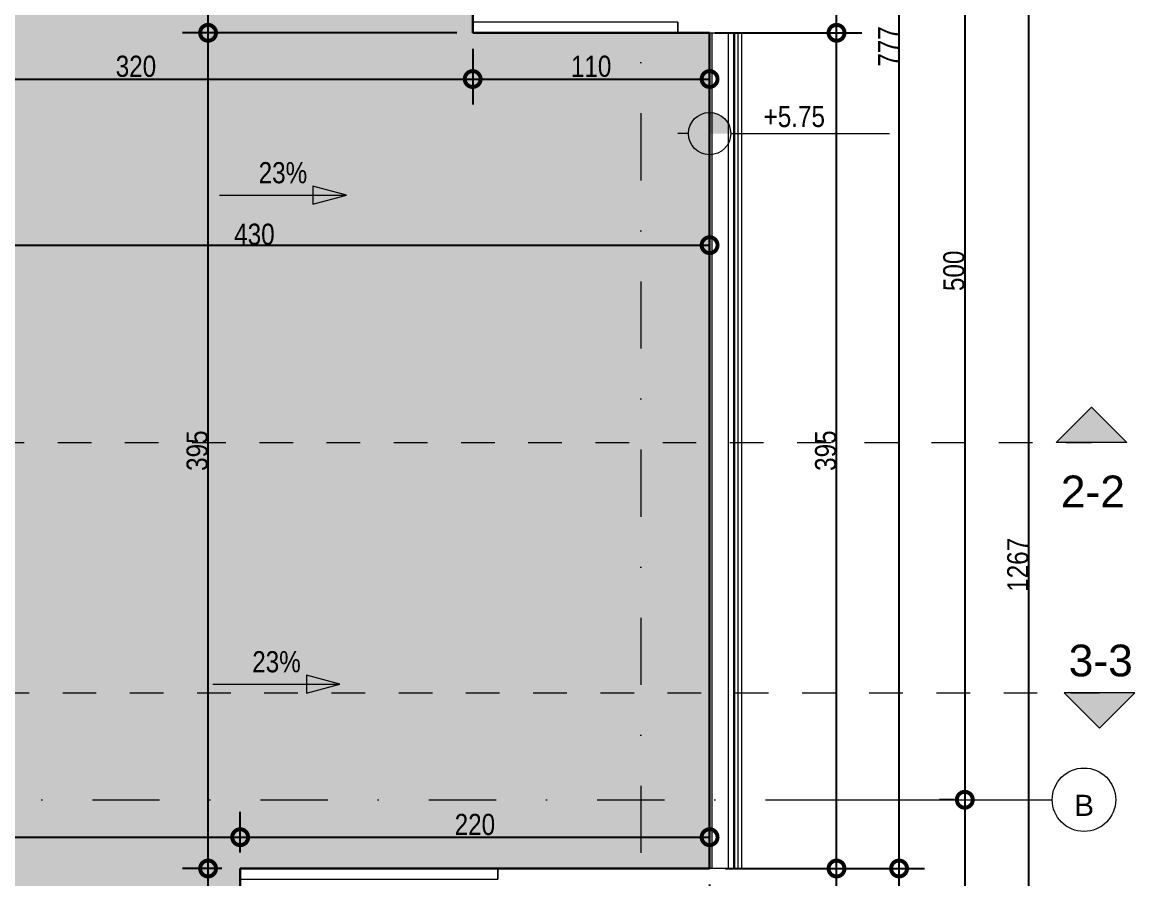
# Model space of a CAD drawing. Header units: centimetres. Extents: x 0 to 25250, y 0 to 2250.
# Drawn here: x 7911 to 8437, y 923 to 1328 of the extents above; entities that cross this region are included whole.
import ezdxf

# ---------------------------------------------------------------- set-up
doc = ezdxf.new("R2010")
doc.units = ezdxf.units.CM
doc.linetypes.add('19-View-1$0$Dash', pattern=[31.75, 15.875, -15.875])
doc.linetypes.add('19-View-1$0$Dash dot', pattern=[79.375, 31.75, -23.8125, 0, -23.8125])
for name, color, linetype, lineweight in [('A-ANNO-DIMS', 7, 'Continuous', 9), ('A-ANNO-NOTE', 7, 'Continuous', 9), ('A-DETL-MBND', 7, 'Continuous', 9), ('A-GLAZ-CWMG', 7, 'Continuous', 9), ('A-ROOF', 7, 'Continuous', 9), ('A-ROOF-OTLN', 7, 'Continuous', 9), ('A-ROOF-PATT', 7, 'Continuous', 9), ('G-ANNO-DIMS', 7, 'Continuous', 9), ('G-ANNO-SYMB', 7, 'Continuous', 9), ('S-GRID', 7, 'Continuous', 9), ('S-GRID-IDEN', 7, 'Continuous', 9)]:
    doc.layers.add(name, color=color, linetype=linetype, lineweight=lineweight)
doc.styles.add('19-View-1$0$Arial', font='arial.ttf', dxfattribs={"height": 10})
doc.styles.add('19-View-1$0$Arial Narrow', font='ARIALN.TTF', dxfattribs={"height": 10})
doc.styles.add('19-View-1$0$Arial Narrow_3', font='ARIALN.TTF', dxfattribs={"height": 10})
doc.styles.add('19-View-1$0$Arial_1', font='arial.ttf', dxfattribs={"height": 15})
doc.dimstyles.new('19-View-1$0$TEC_DIM', dxfattribs={"dimscale": 30.48, "dimtxt": 10.23431, "dimasz": 0.492126, "dimexe": 0.393701, "dimexo": 0.246063, "dimgap": 0, "dimtad": 1, "dimdec": 0, "dimzin": 0, "dimdsep": 46, "dimtxsty": '19-View-1$0$Arial Narrow', "dimblk1": '19-View-1$0$_DotSmall', "dimblk2": '19-View-1$0$_DotSmall', "dimsah": 1, "dimcen": 0.09, "dimazin": 0, "dimtfac": 1, "dimtdec": 4, "dimtix": 1, "dimtmove": 0, "dimatfit": 3, "dimfxl": 1, "dimtvp": 1, "dimtolj": 1, "dimtzin": 0, "dimarcsym": 2})
doc.dimstyles.new('19-View-1$0$TEC_DIM_1', dxfattribs={"dimscale": 30.48, "dimtxt": 10.23431, "dimasz": 0.492126, "dimexe": 0.393701, "dimexo": 0.246063, "dimgap": 0, "dimtad": 1, "dimdec": 0, "dimzin": 0, "dimdsep": 46, "dimtxsty": '19-View-1$0$Arial Narrow_3', "dimblk1": '19-View-1$0$_DotSmall', "dimblk2": '19-View-1$0$_DotSmall', "dimsah": 1, "dimcen": 0.09, "dimazin": 0, "dimtfac": 1, "dimtdec": 4, "dimtix": 1, "dimtmove": 0, "dimatfit": 3, "dimfxl": 1, "dimtvp": 1, "dimtolj": 1, "dimtzin": 0, "dimarcsym": 2})

# ---------------------------------------------------------------- blocks, each defined once
blk = doc.blocks.new('Rectangular Mullion - TEC_DOGRAMA_TERASI_EX-2504233-ПОКРИВ')
at = {"layer": 'A-GLAZ-CWMG'}
for p, q in [((1704.14, -771.59), (1704.14, -766.59)), ((1582.42, -771.59), (1704.14, -771.59))]:
    blk.add_line(p, q, dxfattribs=at)
blk = doc.blocks.new('Rectangular Mullion - TEC_DOGRAMA_TERASI_EX-2432466-ПОКРИВ')
at = {"layer": 'A-DETL-MBND'}
for p, q in [((1789.15, -366.59), (1692.24, -366.59)), ((1789.15, -371.59), (1789.15, -366.59))]:
    blk.add_line(p, q, dxfattribs=at)
blk = doc.blocks.new('Rectangular Mullion - TEC_DOGRAMA_TERASI_EX-2432469-ПОКРИВ')
at = {"layer": 'A-DETL-MBND'}
blk.add_line((-5, 5), (0, 5), dxfattribs=at)
blk = doc.blocks.new('Rectangular Mullion - TEC_DOGRAMA_TERASI_EX-2504241-ПОКРИВ')
at = {"layer": 'A-DETL-MBND'}
blk.add_line((0, 5), (-5, 5), dxfattribs=at)
blk = doc.blocks.new('Grid - TEC_GRID_CIRCLE-145857-ПОКРИВ')
at = {"layer": 'S-GRID-IDEN'}
blk.add_circle((0, 0), 0.3, dxfattribs=at)
blk = doc.blocks.new('Section - TEC_SECTION-13048-ПОКРИВ')
at = {"layer": 'G-ANNO-SYMB'}
blk.add_hatch(color=256, dxfattribs=at).paths.add_polyline_path([(0, 0.334), (0.334, 0), (-0.334, 0)])
for p, q in [((0, 0.334), (-0.334, 0)), ((0.334, 0), (0, 0.334)), ((-0.334, 0), (0.334, 0))]:
    blk.add_line(p, q, dxfattribs=at)
blk = doc.blocks.new('Spot Elevations - PLAN - PROJECT-149572-ПОКРИВ')
at = {"layer": 'A-ANNO-NOTE'}
h = blk.add_hatch(color=256, dxfattribs=at)
edge = h.paths.add_edge_path()
edge.add_line((0, 0), (0, 0.2))
edge.add_arc((0, 0), 0.2, 0, 90, ccw=False)
edge.add_line((0.2, 0), (0, 0))
h = blk.add_hatch(color=256, dxfattribs=at)
edge = h.paths.add_edge_path()
edge.add_line((0, 0), (0, -0.2))
edge.add_arc((0, 0), 0.2, 180, 270, ccw=False)
edge.add_line((-0.2, 0), (0, 0))
for p, q in [((0, 0.2), (0, 0.3)), ((-0.2, 0), (-0.3, 0)), ((0.2, 0), (1.7, 0)), ((0, -0.3), (0, -0.2))]:
    blk.add_line(p, q, dxfattribs=at)
blk.add_circle((0, 0), 0.2, dxfattribs=at)
blk = doc.blocks.new('19-View-1$0$_DotSmall')
at = {"color": 0, "linetype": 'ByBlock', "const_width": 0.5}
blk.add_lwpolyline([(-0.0625, 0, 1), (0.0625, 0, 1)], format="xyb", close=True, dxfattribs=at)
blk = doc.blocks.new('*D2889')
at = {"layer": 'A-ANNO-DIMS', "color": 0, "lineweight": -2, "transparency": 16777216}
for p, q in [((6556, 1285.61), (6556, 1972.27)), ((8236, 1712.68), (8236, 1972.27)), ((6556, 1960.27), (8236, 1960.27))]:
    blk.add_line(p, q, dxfattribs=at)
at = {"layer": 'A-ANNO-DIMS', "color": 0, "lineweight": -2, "transparency": 16777216, "xscale": 15, "yscale": 15, "zscale": 15, "rotation": 180}
blk.add_blockref('19-View-1$0$_DotSmall', (6556, 1960.27), dxfattribs=at)
at = {"layer": 'A-ANNO-DIMS', "color": 0, "lineweight": -2, "transparency": 16777216, "xscale": 15, "yscale": 15, "zscale": 15}
blk.add_blockref('19-View-1$0$_DotSmall', (8236, 1960.27), dxfattribs=at)
at = {"layer": 'A-ANNO-DIMS', "color": 0, "transparency": 16777216, "insert": (7396, 1965.38), "char_height": 10, "width": 30.4105, "attachment_point": 5, "style": '19-View-1$0$Arial Narrow'}
blk.add_mtext('\\A1;1680', dxfattribs=at)
blk = doc.blocks.new('*D2897')
at = {"layer": 'A-ANNO-DIMS', "color": 0, "lineweight": -2, "transparency": 16777216}
for p, q in [((8351.7, 1460.61), (8344.55, 1460.61)), ((8356.55, 1460.61), (8356.55, 960.61)), ((8351.7, 960.61), (8344.55, 960.61))]:
    blk.add_line(p, q, dxfattribs=at)
at = {"layer": 'A-ANNO-DIMS', "color": 0, "lineweight": -2, "transparency": 16777216, "xscale": 15, "yscale": 15, "zscale": 15}
for p, rotation in [((8356.55, 1460.61), 90), ((8356.55, 960.61), 270)]:
    blk.add_blockref('19-View-1$0$_DotSmall', p, dxfattribs=dict(at, rotation=rotation))
at = {"layer": 'A-ANNO-DIMS', "color": 0, "transparency": 16777216, "insert": (8351.44, 1210.61), "char_height": 10, "width": 22.8079, "attachment_point": 5, "rotation": 90, "style": '19-View-1$0$Arial Narrow'}
blk.add_mtext('\\A1;500', dxfattribs=at)
blk = doc.blocks.new('*D2898')
at = {"layer": 'A-ANNO-DIMS', "color": 0, "lineweight": -2, "transparency": 16777216}
for p, q in [((8351.7, 960.61), (8344.55, 960.61)), ((8356.55, 960.61), (8356.55, 780.61)), ((8351.7, 780.61), (8344.55, 780.61))]:
    blk.add_line(p, q, dxfattribs=at)
at = {"layer": 'A-ANNO-DIMS', "color": 0, "lineweight": -2, "transparency": 16777216, "xscale": 15, "yscale": 15, "zscale": 15}
for p, rotation in [((8356.55, 960.61), 90), ((8356.55, 780.61), 270)]:
    blk.add_blockref('19-View-1$0$_DotSmall', p, dxfattribs=dict(at, rotation=rotation))
at = {"layer": 'A-ANNO-DIMS', "color": 0, "transparency": 16777216, "insert": (8351.44, 870.61), "char_height": 10, "width": 22.8079, "attachment_point": 5, "rotation": 90, "style": '19-View-1$0$Arial Narrow'}
blk.add_mtext('\\A1;180', dxfattribs=at)
blk = doc.blocks.new('*D2902')
at = {"layer": 'A-ANNO-DIMS', "color": 0, "lineweight": -2, "transparency": 16777216}
for p, q in [((8243.5, 928.11), (8307.96, 928.11)), ((8295.96, 793.11), (8295.96, 928.11)), ((8153.5, 793.11), (8307.96, 793.11))]:
    blk.add_line(p, q, dxfattribs=at)
at = {"layer": 'A-ANNO-DIMS', "color": 0, "lineweight": -2, "transparency": 16777216, "xscale": 15, "yscale": 15, "zscale": 15}
for p, rotation in [((8295.96, 928.11), 90), ((8295.96, 793.11), 270)]:
    blk.add_blockref('19-View-1$0$_DotSmall', p, dxfattribs=dict(at, rotation=rotation))
at = {"layer": 'A-ANNO-DIMS', "color": 0, "transparency": 16777216, "insert": (8290.86, 860.61), "char_height": 10, "width": 22.8079, "attachment_point": 5, "rotation": 90, "style": '19-View-1$0$Arial Narrow'}
blk.add_mtext('\\A1;135', dxfattribs=at)
blk = doc.blocks.new('*D2903')
at = {"layer": 'A-ANNO-DIMS', "color": 0, "lineweight": -2, "transparency": 16777216}
for p, q in [((8238.5, 1323.11), (8307.96, 1323.11)), ((8295.96, 928.11), (8295.96, 1323.11)), ((8243.5, 928.11), (8307.96, 928.11))]:
    blk.add_line(p, q, dxfattribs=at)
at = {"layer": 'A-ANNO-DIMS', "color": 0, "lineweight": -2, "transparency": 16777216, "xscale": 15, "yscale": 15, "zscale": 15}
for p, rotation in [((8295.96, 1323.11), 90), ((8295.96, 928.11), 270)]:
    blk.add_blockref('19-View-1$0$_DotSmall', p, dxfattribs=dict(at, rotation=rotation))
at = {"layer": 'A-ANNO-DIMS', "color": 0, "transparency": 16777216, "insert": (8290.86, 1125.61), "char_height": 10, "width": 22.8079, "attachment_point": 5, "rotation": 90, "style": '19-View-1$0$Arial Narrow'}
blk.add_mtext('\\A1;395', dxfattribs=at)
blk = doc.blocks.new('*D2904')
at = {"layer": 'A-ANNO-DIMS', "color": 0, "lineweight": -2, "transparency": 16777216}
for p, q in [((8238.5, 1423.11), (8307.96, 1423.11)), ((8295.96, 1323.11), (8295.96, 1423.11)), ((8238.5, 1323.11), (8307.96, 1323.11))]:
    blk.add_line(p, q, dxfattribs=at)
at = {"layer": 'A-ANNO-DIMS', "color": 0, "lineweight": -2, "transparency": 16777216, "xscale": 15, "yscale": 15, "zscale": 15}
for p, rotation in [((8295.96, 1423.11), 90), ((8295.96, 1323.11), 270)]:
    blk.add_blockref('19-View-1$0$_DotSmall', p, dxfattribs=dict(at, rotation=rotation))
at = {"layer": 'A-ANNO-DIMS', "color": 0, "transparency": 16777216, "insert": (8290.86, 1373.11), "char_height": 10, "width": 22.8079, "attachment_point": 5, "rotation": 90, "style": '19-View-1$0$Arial Narrow'}
blk.add_mtext('\\A1;100', dxfattribs=at)
blk = doc.blocks.new('*D2906')
at = {"layer": 'A-ANNO-DIMS', "color": 0, "lineweight": -2, "transparency": 16777216}
for p, q in [((8243.5, 928.11), (8337.5, 928.11)), ((8325.5, 438.11), (8325.5, 928.11)), ((8153.5, 438.11), (8337.5, 438.11))]:
    blk.add_line(p, q, dxfattribs=at)
at = {"layer": 'A-ANNO-DIMS', "color": 0, "lineweight": -2, "transparency": 16777216, "xscale": 15, "yscale": 15, "zscale": 15}
for p, rotation in [((8325.5, 928.11), 90), ((8325.5, 438.11), 270)]:
    blk.add_blockref('19-View-1$0$_DotSmall', p, dxfattribs=dict(at, rotation=rotation))
at = {"layer": 'A-ANNO-DIMS', "color": 0, "transparency": 16777216, "insert": (8320.4, 683.11), "char_height": 10, "width": 22.8079, "attachment_point": 5, "rotation": 90, "style": '19-View-1$0$Arial Narrow'}
blk.add_mtext('\\A1;490', dxfattribs=at)
blk = doc.blocks.new('*D2907')
at = {"layer": 'A-ANNO-DIMS', "color": 0, "lineweight": -2, "transparency": 16777216}
for p, q in [((8258.74, 1705.18), (8337.5, 1705.18)), ((8325.5, 928.11), (8325.5, 1705.18)), ((8243.5, 928.11), (8337.5, 928.11))]:
    blk.add_line(p, q, dxfattribs=at)
at = {"layer": 'A-ANNO-DIMS', "color": 0, "lineweight": -2, "transparency": 16777216, "xscale": 15, "yscale": 15, "zscale": 15}
for p, rotation in [((8325.5, 1705.18), 90), ((8325.5, 928.11), 270)]:
    blk.add_blockref('19-View-1$0$_DotSmall', p, dxfattribs=dict(at, rotation=rotation))
at = {"layer": 'A-ANNO-DIMS', "color": 0, "transparency": 16777216, "insert": (8320.5, 1316.64), "char_height": 10, "width": 22.8079, "attachment_point": 5, "rotation": 90, "style": '19-View-1$0$Arial Narrow'}
blk.add_mtext('\\A1;777', dxfattribs=at)
blk = doc.blocks.new('*D2908')
at = {"layer": 'A-ANNO-DIMS', "color": 0, "lineweight": -2, "transparency": 16777216}
for p, q in [((8258.74, 1705.18), (8398.75, 1705.18)), ((8386.75, 438.11), (8386.75, 1705.18)), ((8153.5, 438.11), (8398.75, 438.11))]:
    blk.add_line(p, q, dxfattribs=at)
at = {"layer": 'A-ANNO-DIMS', "color": 0, "lineweight": -2, "transparency": 16777216, "xscale": 15, "yscale": 15, "zscale": 15}
for p, rotation in [((8386.75, 1705.18), 90), ((8386.75, 438.11), 270)]:
    blk.add_blockref('19-View-1$0$_DotSmall', p, dxfattribs=dict(at, rotation=rotation))
at = {"layer": 'A-ANNO-DIMS', "color": 0, "transparency": 16777216, "insert": (8381.64, 1071.64), "char_height": 10, "width": 30.4105, "attachment_point": 5, "rotation": 90, "style": '19-View-1$0$Arial Narrow'}
blk.add_mtext('\\A1;1267', dxfattribs=at)
blk = doc.blocks.new('*D2915')
at = {"layer": 'A-ANNO-DIMS', "color": 0, "lineweight": -2, "transparency": 16777216}
for p, q in [((8236, 920.61), (8236, 303.6)), ((8203.5, 315.6), (8236, 315.6)), ((8203.5, 310.75), (8203.5, 303.6))]:
    blk.add_line(p, q, dxfattribs=at)
at = {"layer": 'A-ANNO-DIMS', "color": 0, "lineweight": -2, "transparency": 16777216, "xscale": 15, "yscale": 15, "zscale": 15, "rotation": 180}
blk.add_blockref('19-View-1$0$_DotSmall', (8203.5, 315.6), dxfattribs=at)
at = {"layer": 'A-ANNO-DIMS', "color": 0, "lineweight": -2, "transparency": 16777216, "xscale": 15, "yscale": 15, "zscale": 15}
blk.add_blockref('19-View-1$0$_DotSmall', (8236, 315.6), dxfattribs=at)
at = {"layer": 'A-ANNO-DIMS', "color": 0, "transparency": 16777216, "insert": (8219.75, 320.7), "char_height": 10, "width": 15.2053, "attachment_point": 5, "style": '19-View-1$0$Arial Narrow'}
blk.add_mtext('\\A1;33', dxfattribs=at)
blk = doc.blocks.new('*D2934')
at = {"layer": 'A-ANNO-DIMS', "color": 0, "lineweight": -2, "transparency": 16777216}
for p, q in [((8236, 920.61), (8236, 274.22)), ((6556, 740.61), (6556, 274.22)), ((6556, 286.22), (8236, 286.22))]:
    blk.add_line(p, q, dxfattribs=at)
at = {"layer": 'A-ANNO-DIMS', "color": 0, "lineweight": -2, "transparency": 16777216, "xscale": 15, "yscale": 15, "zscale": 15, "rotation": 180}
blk.add_blockref('19-View-1$0$_DotSmall', (6556, 286.22), dxfattribs=at)
at = {"layer": 'A-ANNO-DIMS', "color": 0, "lineweight": -2, "transparency": 16777216, "xscale": 15, "yscale": 15, "zscale": 15}
blk.add_blockref('19-View-1$0$_DotSmall', (8236, 286.22), dxfattribs=at)
at = {"layer": 'A-ANNO-DIMS', "color": 0, "transparency": 16777216, "insert": (7396, 291.32), "char_height": 10, "width": 30.4105, "attachment_point": 5, "style": '19-View-1$0$Arial Narrow'}
blk.add_mtext('\\A1;1680', dxfattribs=at)
blk = doc.blocks.new('*D2941')
at = {"layer": 'A-ANNO-DIMS', "color": 0, "lineweight": -2, "transparency": 16777216}
for p, q in [((8236, 920.61), (8236, 334.39)), ((8146, 430.61), (8146, 334.39)), ((8146, 346.39), (8236, 346.39))]:
    blk.add_line(p, q, dxfattribs=at)
at = {"layer": 'A-ANNO-DIMS', "color": 0, "lineweight": -2, "transparency": 16777216, "xscale": 15, "yscale": 15, "zscale": 15, "rotation": 180}
blk.add_blockref('19-View-1$0$_DotSmall', (8146, 346.39), dxfattribs=at)
at = {"layer": 'A-ANNO-DIMS', "color": 0, "lineweight": -2, "transparency": 16777216, "xscale": 15, "yscale": 15, "zscale": 15}
blk.add_blockref('19-View-1$0$_DotSmall', (8236, 346.39), dxfattribs=at)
at = {"layer": 'A-ANNO-DIMS', "color": 0, "transparency": 16777216, "insert": (8191, 351.5), "char_height": 10, "width": 15.2053, "attachment_point": 5, "style": '19-View-1$0$Arial Narrow'}
blk.add_mtext('\\A1;90', dxfattribs=at)
blk = doc.blocks.new('*D2948')
at = {"layer": 'A-ANNO-DIMS', "color": 0, "lineweight": -2, "transparency": 16777216}
for p, q in [((7806, 1222.75), (8236, 1222.75)), ((7806, 1217.9), (7806, 1210.75)), ((8236, 1217.9), (8236, 1210.75))]:
    blk.add_line(p, q, dxfattribs=at)
at = {"layer": 'A-ANNO-DIMS', "color": 0, "lineweight": -2, "transparency": 16777216, "xscale": 15, "yscale": 15, "zscale": 15, "rotation": 180}
blk.add_blockref('19-View-1$0$_DotSmall', (7806, 1222.75), dxfattribs=at)
at = {"layer": 'A-ANNO-DIMS', "color": 0, "lineweight": -2, "transparency": 16777216, "xscale": 15, "yscale": 15, "zscale": 15}
blk.add_blockref('19-View-1$0$_DotSmall', (8236, 1222.75), dxfattribs=at)
at = {"layer": 'A-ANNO-DIMS', "color": 0, "transparency": 16777216, "insert": (8021, 1227.85), "char_height": 10, "width": 22.8079, "attachment_point": 5, "style": '19-View-1$0$Arial Narrow'}
blk.add_mtext('\\A1;430', dxfattribs=at)
blk = doc.blocks.new('*D2950')
at = {"layer": 'A-ANNO-DIMS', "color": 0, "lineweight": -2, "transparency": 16777216}
for p, q in [((8124.09, 1315.61), (8124.09, 1289.27)), ((7806, 1301.27), (8124.09, 1301.27)), ((7806, 1296.42), (7806, 1289.27))]:
    blk.add_line(p, q, dxfattribs=at)
at = {"layer": 'A-ANNO-DIMS', "color": 0, "lineweight": -2, "transparency": 16777216, "xscale": 15, "yscale": 15, "zscale": 15, "rotation": 180}
blk.add_blockref('19-View-1$0$_DotSmall', (7806, 1301.27), dxfattribs=at)
at = {"layer": 'A-ANNO-DIMS', "color": 0, "lineweight": -2, "transparency": 16777216, "xscale": 15, "yscale": 15, "zscale": 15}
blk.add_blockref('19-View-1$0$_DotSmall', (8124.09, 1301.27), dxfattribs=at)
at = {"layer": 'A-ANNO-DIMS', "color": 0, "transparency": 16777216, "insert": (7965.04, 1307.23), "char_height": 10, "width": 22.8079, "attachment_point": 5, "style": '19-View-1$0$Arial Narrow_3'}
blk.add_mtext('\\A1;\u200e320', dxfattribs=at)
blk = doc.blocks.new('*D2951')
at = {"layer": 'A-ANNO-DIMS', "color": 0, "lineweight": -2, "transparency": 16777216}
for p, q in [((8124.09, 1315.61), (8124.09, 1289.27)), ((8124.09, 1301.27), (8236, 1301.27)), ((8236, 1296.42), (8236, 1289.27))]:
    blk.add_line(p, q, dxfattribs=at)
at = {"layer": 'A-ANNO-DIMS', "color": 0, "lineweight": -2, "transparency": 16777216, "xscale": 15, "yscale": 15, "zscale": 15, "rotation": 180}
blk.add_blockref('19-View-1$0$_DotSmall', (8124.09, 1301.27), dxfattribs=at)
at = {"layer": 'A-ANNO-DIMS', "color": 0, "lineweight": -2, "transparency": 16777216, "xscale": 15, "yscale": 15, "zscale": 15}
blk.add_blockref('19-View-1$0$_DotSmall', (8236, 1301.27), dxfattribs=at)
at = {"layer": 'A-ANNO-DIMS', "color": 0, "transparency": 16777216, "insert": (8180.04, 1307.23), "char_height": 10, "width": 22.8079, "attachment_point": 5, "style": '19-View-1$0$Arial Narrow_3'}
blk.add_mtext('\\A1;\u200e110', dxfattribs=at)
blk = doc.blocks.new('*D2952')
at = {"layer": 'A-ANNO-DIMS', "color": 0, "lineweight": -2, "transparency": 16777216}
for p, q in [((8014.28, 935.61), (8014.28, 954.91)), ((7756, 942.91), (8014.28, 942.91)), ((7756, 938.07), (7756, 930.91))]:
    blk.add_line(p, q, dxfattribs=at)
at = {"layer": 'A-ANNO-DIMS', "color": 0, "lineweight": -2, "transparency": 16777216, "xscale": 15, "yscale": 15, "zscale": 15, "rotation": 180}
blk.add_blockref('19-View-1$0$_DotSmall', (7756, 942.91), dxfattribs=at)
at = {"layer": 'A-ANNO-DIMS', "color": 0, "lineweight": -2, "transparency": 16777216, "xscale": 15, "yscale": 15, "zscale": 15}
blk.add_blockref('19-View-1$0$_DotSmall', (8014.28, 942.91), dxfattribs=at)
at = {"layer": 'A-ANNO-DIMS', "color": 0, "transparency": 16777216, "insert": (7885.14, 948.87), "char_height": 10, "width": 22.8079, "attachment_point": 5, "style": '19-View-1$0$Arial Narrow_3'}
blk.add_mtext('\\A1;\u200e260', dxfattribs=at)
blk = doc.blocks.new('*D2953')
at = {"layer": 'A-ANNO-DIMS', "color": 0, "lineweight": -2, "transparency": 16777216}
for p, q in [((8014.28, 935.61), (8014.28, 954.91)), ((8014.28, 942.91), (8236, 942.91)), ((8236, 938.07), (8236, 930.91))]:
    blk.add_line(p, q, dxfattribs=at)
at = {"layer": 'A-ANNO-DIMS', "color": 0, "lineweight": -2, "transparency": 16777216, "xscale": 15, "yscale": 15, "zscale": 15, "rotation": 180}
blk.add_blockref('19-View-1$0$_DotSmall', (8014.28, 942.91), dxfattribs=at)
at = {"layer": 'A-ANNO-DIMS', "color": 0, "lineweight": -2, "transparency": 16777216, "xscale": 15, "yscale": 15, "zscale": 15}
blk.add_blockref('19-View-1$0$_DotSmall', (8236, 942.91), dxfattribs=at)
at = {"layer": 'A-ANNO-DIMS', "color": 0, "transparency": 16777216, "insert": (8125.14, 948.87), "char_height": 10, "width": 22.8079, "attachment_point": 5, "style": '19-View-1$0$Arial Narrow_3'}
blk.add_mtext('\\A1;\u200e220', dxfattribs=at)
blk = doc.blocks.new('*D2955')
at = {"layer": 'A-ANNO-DIMS', "color": 0, "lineweight": -2, "transparency": 16777216}
for p, q in [((8005.65, 928.11), (7987.1, 928.11)), ((7999.1, 793.11), (7999.1, 928.11)), ((8006.78, 793.11), (7987.1, 793.11))]:
    blk.add_line(p, q, dxfattribs=at)
at = {"layer": 'A-ANNO-DIMS', "color": 0, "lineweight": -2, "transparency": 16777216, "xscale": 15, "yscale": 15, "zscale": 15}
for p, rotation in [((7999.1, 928.11), 90), ((7999.1, 793.11), 270)]:
    blk.add_blockref('19-View-1$0$_DotSmall', p, dxfattribs=dict(at, rotation=rotation))
at = {"layer": 'A-ANNO-DIMS', "color": 0, "transparency": 16777216, "insert": (7993.99, 860.61), "char_height": 10, "width": 22.8079, "attachment_point": 5, "rotation": 90, "style": '19-View-1$0$Arial Narrow'}
blk.add_mtext('\\A1;135', dxfattribs=at)
blk = doc.blocks.new('*D2956')
at = {"layer": 'A-ANNO-DIMS', "color": 0, "lineweight": -2, "transparency": 16777216}
for p, q in [((8116.59, 1323.11), (7987.1, 1323.11)), ((7999.1, 928.11), (7999.1, 1323.11)), ((8005.65, 928.11), (7987.1, 928.11))]:
    blk.add_line(p, q, dxfattribs=at)
at = {"layer": 'A-ANNO-DIMS', "color": 0, "lineweight": -2, "transparency": 16777216, "xscale": 15, "yscale": 15, "zscale": 15}
for p, rotation in [((7999.1, 1323.11), 90), ((7999.1, 928.11), 270)]:
    blk.add_blockref('19-View-1$0$_DotSmall', p, dxfattribs=dict(at, rotation=rotation))
at = {"layer": 'A-ANNO-DIMS', "color": 0, "transparency": 16777216, "insert": (7993.99, 1125.61), "char_height": 10, "width": 22.8079, "attachment_point": 5, "rotation": 90, "style": '19-View-1$0$Arial Narrow'}
blk.add_mtext('\\A1;395', dxfattribs=at)
blk = doc.blocks.new('*D2957')
at = {"layer": 'A-ANNO-DIMS', "color": 0, "lineweight": -2, "transparency": 16777216}
for p, q in [((8116.59, 1423.11), (7987.1, 1423.11)), ((7999.1, 1323.11), (7999.1, 1423.11)), ((8116.59, 1323.11), (7987.1, 1323.11))]:
    blk.add_line(p, q, dxfattribs=at)
at = {"layer": 'A-ANNO-DIMS', "color": 0, "lineweight": -2, "transparency": 16777216, "xscale": 15, "yscale": 15, "zscale": 15}
for p, rotation in [((7999.1, 1423.11), 90), ((7999.1, 1323.11), 270)]:
    blk.add_blockref('19-View-1$0$_DotSmall', p, dxfattribs=dict(at, rotation=rotation))
at = {"layer": 'A-ANNO-DIMS', "color": 0, "transparency": 16777216, "insert": (7993.99, 1373.11), "char_height": 10, "width": 22.8079, "attachment_point": 5, "rotation": 90, "style": '19-View-1$0$Arial Narrow'}
blk.add_mtext('\\A1;100', dxfattribs=at)

msp = doc.modelspace()

# ---------------------------------------------------------------- hatches: boundary and pattern name
at = {"layer": 'A-ROOF-PATT', "true_color": 0x8b8b8b}
h = msp.add_hatch(dxfattribs=at)
h.set_pattern_fill('FP1_1', color=252, style=0, pattern_type=2)
h.set_pattern_definition([(90, (6517.642, -932.92), (-29.922, 16.51), [0.8382, -15.672]), (180, (6517.642, -949.431), (-29.922, -16.51), [29.922, 0]), (180, (6517.642, -948.161), (-29.922, -16.51), [29.922, 0])])
h.paths.add_polyline_path([(7756, 438.11), (8146, 438.11), (8146, 793.11), (8014.28, 793.11), (8014.28, 928.11), (8236, 928.11), (8236, 1323.11), (8124.09, 1323.11), (8124.09, 1423.11), (8236, 1423.11), (8236, 1705.18), (7806, 1552.93), (7806, 1051.11), (7756, 1051.11), (7756, 570.38)])
h.paths.add_polyline_path([(7821, 732.11), (7796, 732.11), (7796, 768.11), (7821, 768.11), (7821, 737.11)])
h.paths.add_polyline_path([(7816, 737.11), (7816, 743.88), (7801, 743.88), (7801, 737.11), (7804.06, 737.11)])
h.paths.add_polyline_path([(7812.76, 748.88), (7816, 748.88), (7816, 763.11), (7801, 763.11), (7801, 748.88), (7803.12, 748.88)])
at = {"layer": 'G-ANNO-DIMS'}
for points in [[(8064.46, 1246.4), (8048.58, 1250.65), (8048.58, 1242.15)], [(8061.42, 1015.26), (8045.54, 1019.51), (8045.54, 1011.01)]]:
    msp.add_hatch(color=256, dxfattribs=at).paths.add_polyline_path(points)

# ---------------------------------------------------------------- linework, layer by layer
at = {"layer": 'A-DETL-MBND'}
for p, q in [((8146, 927.98), (8146, 928.11)), ((8236, 927.98), (8146, 927.98)), ((8236, 928.11), (8236, 927.98))]:
    msp.add_line(p, q, dxfattribs=at)
at = {"layer": 'A-ROOF', "lineweight": 30}
for p, q in [((8124.09, 1323.11), (8124.09, 1423.11)), ((8236, 1323.11), (8124.09, 1323.11)), ((8236, 1323.11), (8236, 928.11)), ((8014.28, 793.11), (8014.28, 928.11)), ((8236, 928.11), (8014.28, 928.11))]:
    msp.add_line(p, q, dxfattribs=at)
at = {"layer": 'A-ROOF-OTLN'}
for p, q in [((8236, 1323.11), (8249.27, 1323.11)), ((8237, 1323.11), (8237, 928.11)), ((8244.84, 1323.11), (8244.84, 928.11)), ((8247.34, 1323.11), (8247.34, 928.11)), ((8247.84, 1323.11), (8247.84, 928.11)), ((8249.28, 1323.11), (8251.24, 1323.11)), ((8249.28, 1323.11), (8249.28, 928.11)), ((8251.24, 928.11), (8251.24, 1323.11)), ((8249.27, 928.11), (8236, 928.11)), ((8251.24, 928.11), (8249.28, 928.11))]:
    msp.add_line(p, q, dxfattribs=at)
at = {"layer": 'G-ANNO-DIMS'}
for p, q in [((8004.46, 1246.4), (8064.46, 1246.4)), ((8064.46, 1246.4), (8048.58, 1250.65)), ((8048.58, 1250.65), (8048.58, 1242.15)), ((8048.58, 1242.15), (8064.46, 1246.4)), ((8061.42, 1015.26), (8045.54, 1019.51)), ((8045.54, 1019.51), (8045.54, 1011.01)), ((8001.42, 1015.26), (8061.42, 1015.26)), ((8045.54, 1011.01), (8061.42, 1015.26))]:
    msp.add_line(p, q, dxfattribs=at)
at = {"layer": 'G-ANNO-SYMB', "linetype": '19-View-1$0$Dash', "lineweight": 18}
for p, q in [((6372.36, 1129.46), (8416.4, 1129.46)), ((6374.68, 1011.15), (8420.12, 1011.15))]:
    msp.add_line(p, q, dxfattribs=at)
at = {"layer": 'S-GRID', "color": 1, "linetype": '19-View-1$0$Dash dot', "lineweight": 18, "true_color": 0xff0000}
for p, q in [((8203.5, 1841.42), (8203.5, 383.78)), ((6513.9, 960.61), (8272.84, 960.61))]:
    msp.add_line(p, q, dxfattribs=at)
at = {"layer": 'S-GRID', "color": 1, "lineweight": 18, "true_color": 0xff0000}
msp.add_line((8272.84, 960.61), (8397.84, 960.61), dxfattribs=at)

# ---------------------------------------------------------------- block references
at = {"layer": 'A-DETL-MBND'}
msp.add_blockref('Rectangular Mullion - TEC_DOGRAMA_TERASI_EX-2432466-ПОКРИВ', (6431.85, 1694.7), dxfattribs=at)
at = {"layer": 'A-DETL-MBND', "rotation": 269.9999999999984}
msp.add_blockref('Rectangular Mullion - TEC_DOGRAMA_TERASI_EX-2432469-ПОКРИВ', (8216, 1323.11), dxfattribs=at)
at = {"layer": 'A-DETL-MBND', "extrusion": (0, 0, -1), "rotation": 90.00000000000156}
msp.add_blockref('Rectangular Mullion - TEC_DOGRAMA_TERASI_EX-2504241-ПОКРИВ', (-8130.99, 928.11), dxfattribs=at)
at = {"layer": 'A-GLAZ-CWMG'}
msp.add_blockref('Rectangular Mullion - TEC_DOGRAMA_TERASI_EX-2504233-ПОКРИВ', (6431.85, 1694.7), dxfattribs=at)
at = {"layer": 'G-ANNO-DIMS', "xscale": 49.99999999999998, "yscale": 49.99999999999998, "zscale": 49.99999999999998}
msp.add_blockref('Spot Elevations - PLAN - PROJECT-149572-ПОКРИВ', (8236, 1275.49), dxfattribs=at)
at = {"layer": 'G-ANNO-SYMB', "extrusion": (0, 0, -1), "xscale": 49.99999999999998, "yscale": 49.99999999999998, "zscale": 49.99999999999998}
msp.add_blockref('Section - TEC_SECTION-13048-ПОКРИВ', (-8416.4, 1129.46), dxfattribs=at)
at = {"layer": 'G-ANNO-SYMB', "xscale": 49.99999999999998, "yscale": 49.99999999999998, "zscale": 49.99999999999998, "rotation": 180}
msp.add_blockref('Section - TEC_SECTION-13048-ПОКРИВ', (8420.12, 1011.15), dxfattribs=at)
at = {"layer": 'S-GRID-IDEN', "xscale": 49.99999999999998, "yscale": 49.99999999999998, "zscale": 49.99999999999998, "rotation": 269.9999999999994}
msp.add_blockref('Grid - TEC_GRID_CIRCLE-145857-ПОКРИВ', (8412.84, 960.61), dxfattribs=at)

# ---------------------------------------------------------------- texts
at = {"layer": 'G-ANNO-DIMS', "char_height": 10, "attachment_point": 1, "line_spacing_factor": 0.974696, "style": '19-View-1$0$Arial Narrow'}
for s, insert, width in [('+5.75', (8261.52, 1288.57), 34.7536), ('23%', (8023, 1261.99), 27.5081), ('23%', (8019.96, 1030.85), 27.5081)]:
    msp.add_mtext(s, dxfattribs=dict(at, insert=insert, width=width))
at = {"layer": 'G-ANNO-SYMB', "char_height": 15, "width": 31.1, "attachment_point": 5, "line_spacing_factor": 0.936439, "style": '19-View-1$0$Arial_1'}
for s, insert in [('\\pt60,120,180,240,300,360,420,480,540,600,660,720,780,840,900,960,1020,1080,1140,1200,1260,1320,1380,1440,1500,1560,1620,1680,1740,1800,1860,1920;2-2', (8417.05, 1106.34)), ('\\pt60,120,180,240,300,360,420,480,540,600,660,720,780,840,900,960,1020,1080,1140,1200,1260,1320,1380,1440,1500,1560,1620,1680,1740,1800,1860,1920;3-3', (8420.77, 1026.33))]:
    msp.add_mtext(s, dxfattribs=dict(at, insert=insert))
at = {"layer": 'S-GRID-IDEN', "insert": (8412.92, 957.97), "char_height": 10, "width": 9.9, "attachment_point": 5, "line_spacing_factor": 0.936439, "style": '19-View-1$0$Arial'}
msp.add_mtext('\\pt50,100,150,200,250,300,350,400,450,500,550,600,650,700,750,800,850,900,950,1000,1050,1100,1150,1200,1250,1300,1350,1400,1450,1500,1550,1600;{\\fArial|b0|i0|c204|p34;В}', dxfattribs=at)

# ---------------------------------------------------------------- dimensions: what is measured, and where the dimension line sits
at = {"layer": 'A-ANNO-DIMS'}
for base, p1, p2, override, picture, middle in [((8236, 1960.27), (6556, 1278.11), (8236, 1705.18), {"dimpost": '<>', "dimfxl": 1733.431886}, '*D2889', (7396, 1965.38)), ((8236, 1222.75), (7806, 1225.4), (8236, 1225.4), {"dimpost": '<>', "dimfxl": 430}, '*D2948', (8021, 1227.85)), ((8236, 286.22), (6556, 748.11), (8236, 928.11), {"dimpost": '<>', "dimfxl": 1689.615341}, '*D2934', (7396, 291.32)), ((8236, 346.39), (8146, 438.11), (8236, 928.11), {"dimpost": '<>', "dimfxl": 498.196748}, '*D2941', (8191, 351.5)), ((8235.99673235, 315.59673003), (8203.49673235, 318.24838046), (8235.99673235, 928.10901005), {"dimpost": '<>', "dimfxl": 610.725992}, '*D2915', (8219.74673235, 320.7024599))]:
    dim = msp.add_linear_dim(base=base, p1=p1, p2=p2, dimstyle='19-View-1$0$TEC_DIM', override=override, dxfattribs=at)
    dim.commit()
    dim.dimension.update_dxf_attribs({"geometry": picture, "text_midpoint": middle})
for base, p1, p2, override, picture, middle in [((8386.75, 1705.18), (8146, 438.11), (8251.24, 1705.18), {"dimpost": '<>', "dimfxl": 1271.429833}, '*D2908', (8381.64, 1071.64)), ((8325.5, 1705.18), (8236, 928.11), (8251.24, 1705.18), {"dimpost": '<>', "dimfxl": 777.216286}, '*D2907', (8320.5, 1316.64)), ((8356.55, 960.61), (8359.2, 1460.61), (8359.2, 960.61), {"dimpost": '<>', "dimfxl": 500}, '*D2897', (8351.44, 1210.61)), ((7999.1, 1423.11), (8124.09, 1323.11), (8124.09, 1423.11), {"dimpost": '<>', "dimfxl": 100}, '*D2957', (7993.99, 1373.11)), ((8295.96, 1423.11), (8231, 1323.11), (8231, 1423.11), {"dimpost": '<>', "dimfxl": 100}, '*D2904', (8290.86, 1373.11)), ((7999.1, 1323.11), (8013.15, 928.11), (8124.09, 1323.11), {"dimpost": '<>', "dimfxl": 410.284028}, '*D2956', (7993.99, 1125.61)), ((8295.96, 1323.11), (8236, 928.11), (8231, 1323.11), {"dimpost": '<>', "dimfxl": 395.031644}, '*D2903', (8290.86, 1125.61)), ((8356.55, 780.61), (8359.2, 960.61), (8359.2, 780.61), {"dimpost": '<>', "dimfxl": 180}, '*D2898', (8351.44, 870.61)), ((7999.1, 928.11), (8014.28, 793.11), (8013.15, 928.11), {"dimpost": '<>', "dimfxl": 135.004686}, '*D2955', (7993.99, 860.61)), ((8295.96, 928.11), (8146, 793.11), (8236, 928.11), {"dimpost": '<>', "dimfxl": 162.249808}, '*D2902', (8290.86, 860.61)), ((8325.5, 928.11), (8146, 438.11), (8236, 928.11), {"dimpost": '<>', "dimfxl": 498.196748}, '*D2906', (8320.4, 683.11))]:
    dim = msp.add_linear_dim(base=base, p1=p1, p2=p2, angle=90, dimstyle='19-View-1$0$TEC_DIM', override=override, dxfattribs=at)
    dim.commit()
    dim.dimension.update_dxf_attribs({"geometry": picture, "text_midpoint": middle})
for base, p1, p2, text, override, picture, middle in [((8124.09, 1301.27), (7806, 1303.92), (8124.09, 1323.11), '\u200e320', {"dimpost": '<>', "dimfxl": 318.673326}, '*D2950', (7965.04, 1307.23)), ((8236, 1301.27), (8124.09, 1323.11), (8236, 1303.92), '\u200e110', {"dimpost": '<>', "dimfxl": 113.53783}, '*D2951', (8180.04, 1307.23)), ((8014.28, 942.91), (7756, 945.57), (8014.28, 928.11), '\u200e260', {"dimpost": '<>', "dimfxl": 258.867851}, '*D2952', (7885.14, 948.87)), ((8236, 942.91), (8014.28, 928.11), (8236, 945.57), '\u200e220', {"dimpost": '<>', "dimfxl": 222.407575}, '*D2953', (8125.14, 948.87))]:
    dim = msp.add_linear_dim(base=base, p1=p1, p2=p2, text=text, dimstyle='19-View-1$0$TEC_DIM_1', override=override, dxfattribs=at)
    dim.commit()
    dim.dimension.update_dxf_attribs({"geometry": picture, "text_midpoint": middle})

doc.saveas('drawing.dxf')
